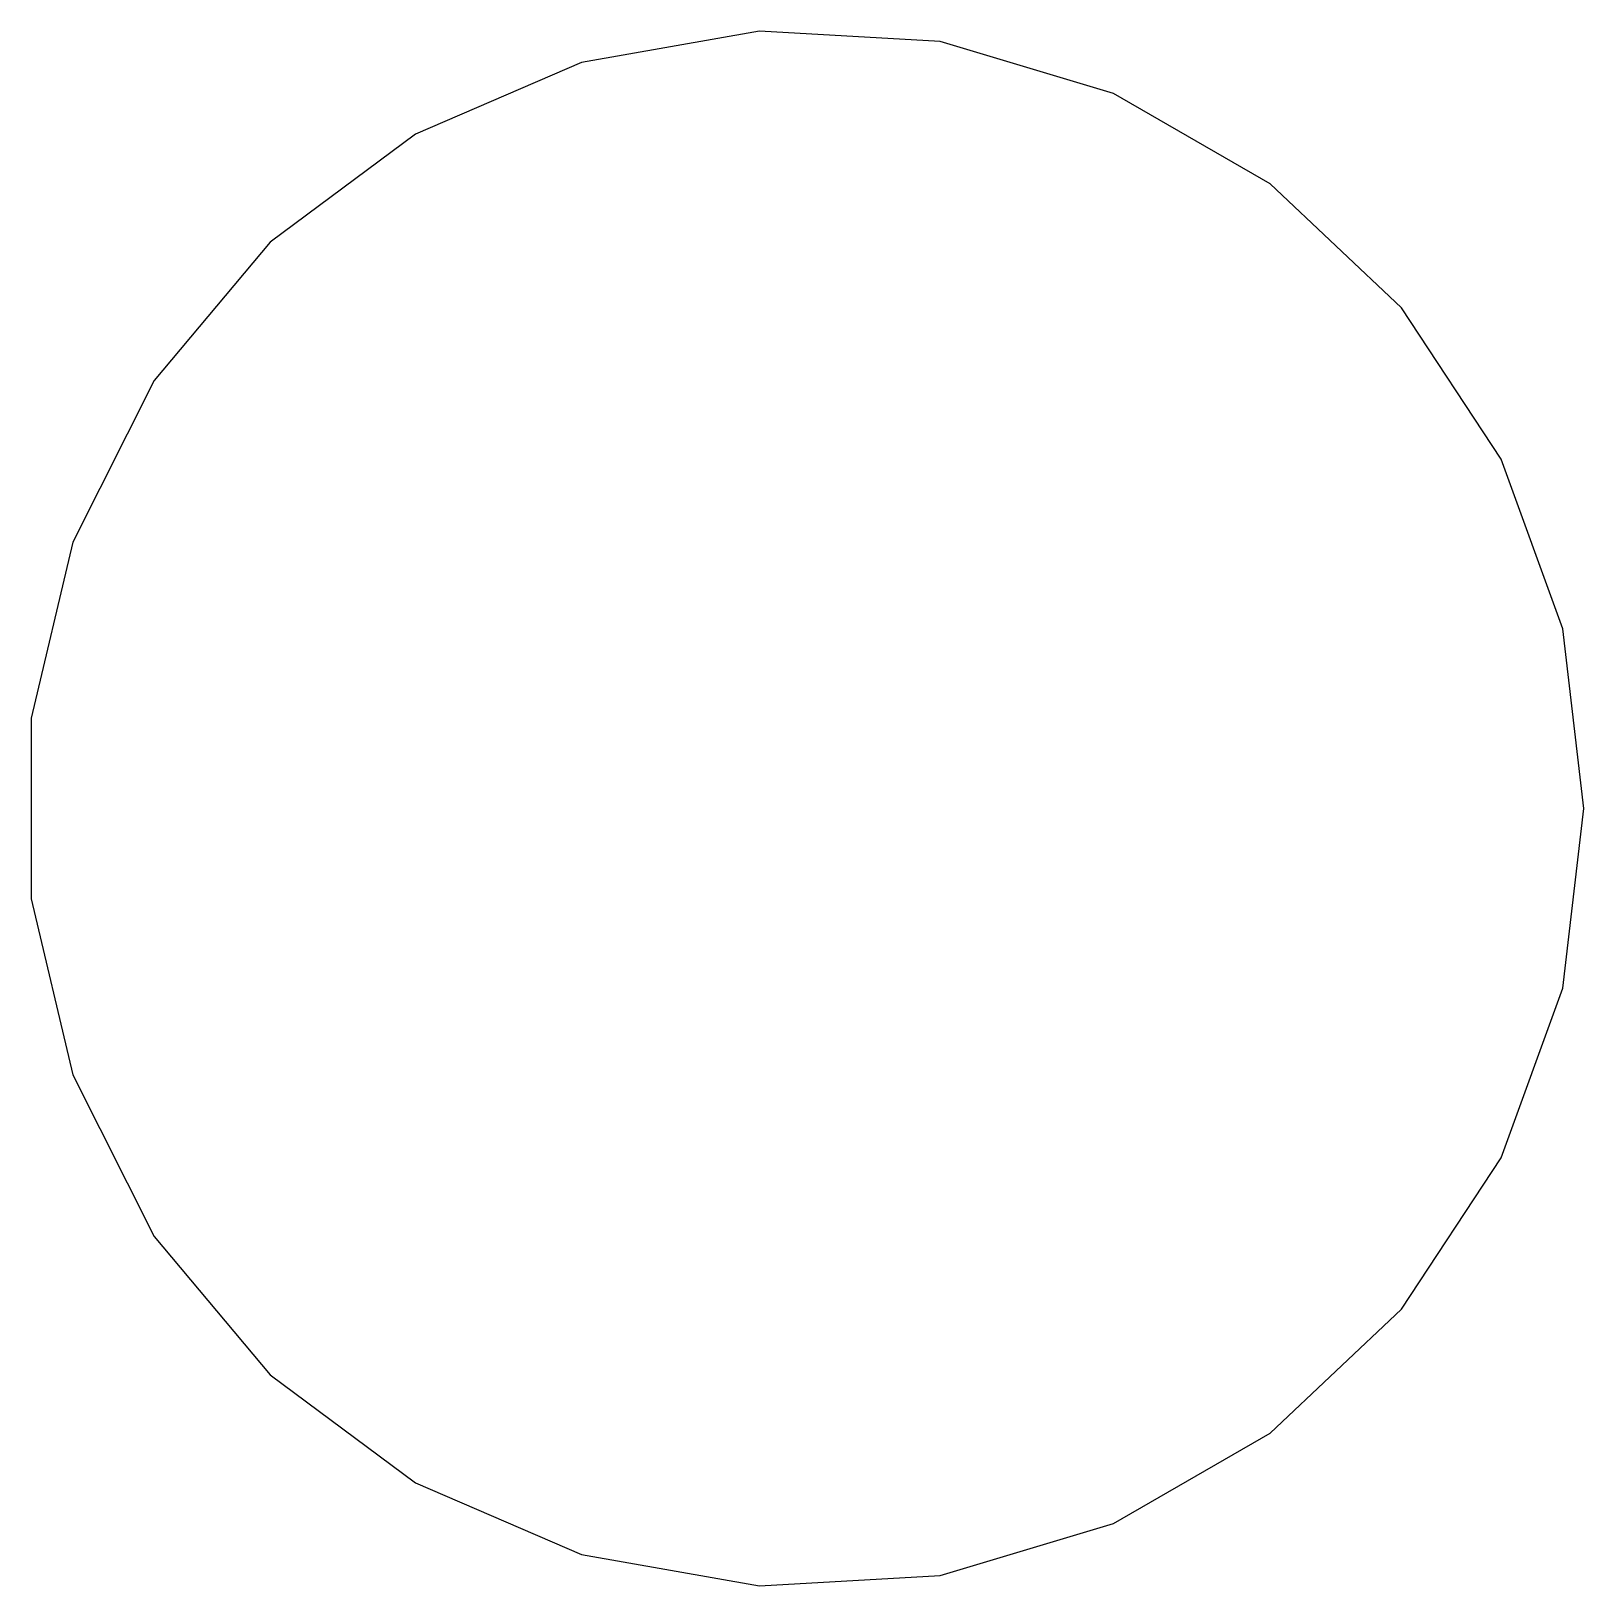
# Model space of a CAD drawing. Header units: metres. Extents: x -5 to 5, y -7 to 7.
# Drawn here: x 2.957 to 5.05, y 4.952 to 7.048 of the extents above.
import ezdxf

# ---------------------------------------------------------------- set-up
doc = ezdxf.new("R2010")
doc.units = ezdxf.units.M

msp = doc.modelspace()

# ---------------------------------------------------------------- linework, layer by layer
for p, q in [((3.93893, 7.04822), (3.69885, 7.00587)), ((4.18233, 7.03404), (3.93893, 7.04822)), ((4.41588, 6.96413), (4.18233, 7.03404)), ((3.69885, 7.00587), (3.47499, 6.90932)), ((4.62701, 6.84222), (4.41588, 6.96413)), ((3.47499, 6.90932), (3.27943, 6.76373)), ((4.80434, 6.67493), (4.62701, 6.84222)), ((3.27943, 6.76373), (3.12273, 6.57698)), ((4.93831, 6.47124), (4.80434, 6.67493)), ((3.12273, 6.57698), (3.01332, 6.35912)), ((5.02168, 6.24214), (4.93831, 6.47124)), ((3.01332, 6.35912), (2.95709, 6.12189)), ((5.04999, 6), (5.02168, 6.24214)), ((2.95709, 6.12189), (2.95709, 5.8781)), ((5.02168, 5.75784), (5.04999, 6)), ((2.95709, 5.8781), (3.01332, 5.64087)), ((4.93831, 5.52875), (5.02168, 5.75784)), ((3.01332, 5.64087), (3.12273, 5.423)), ((4.80434, 5.32506), (4.93831, 5.52875)), ((3.12273, 5.423), (3.27943, 5.23625)), ((4.62701, 5.15776), (4.80434, 5.32506)), ((3.27943, 5.23625), (3.47499, 5.09067)), ((4.41588, 5.03586), (4.62701, 5.15776)), ((3.47499, 5.09067), (3.69885, 4.99411)), ((4.18233, 4.96594), (4.41588, 5.03586)), ((3.69885, 4.99411), (3.93893, 4.95177)), ((3.93893, 4.95177), (4.18233, 4.96594))]:
    msp.add_line(p, q)

doc.saveas('drawing.dxf')
